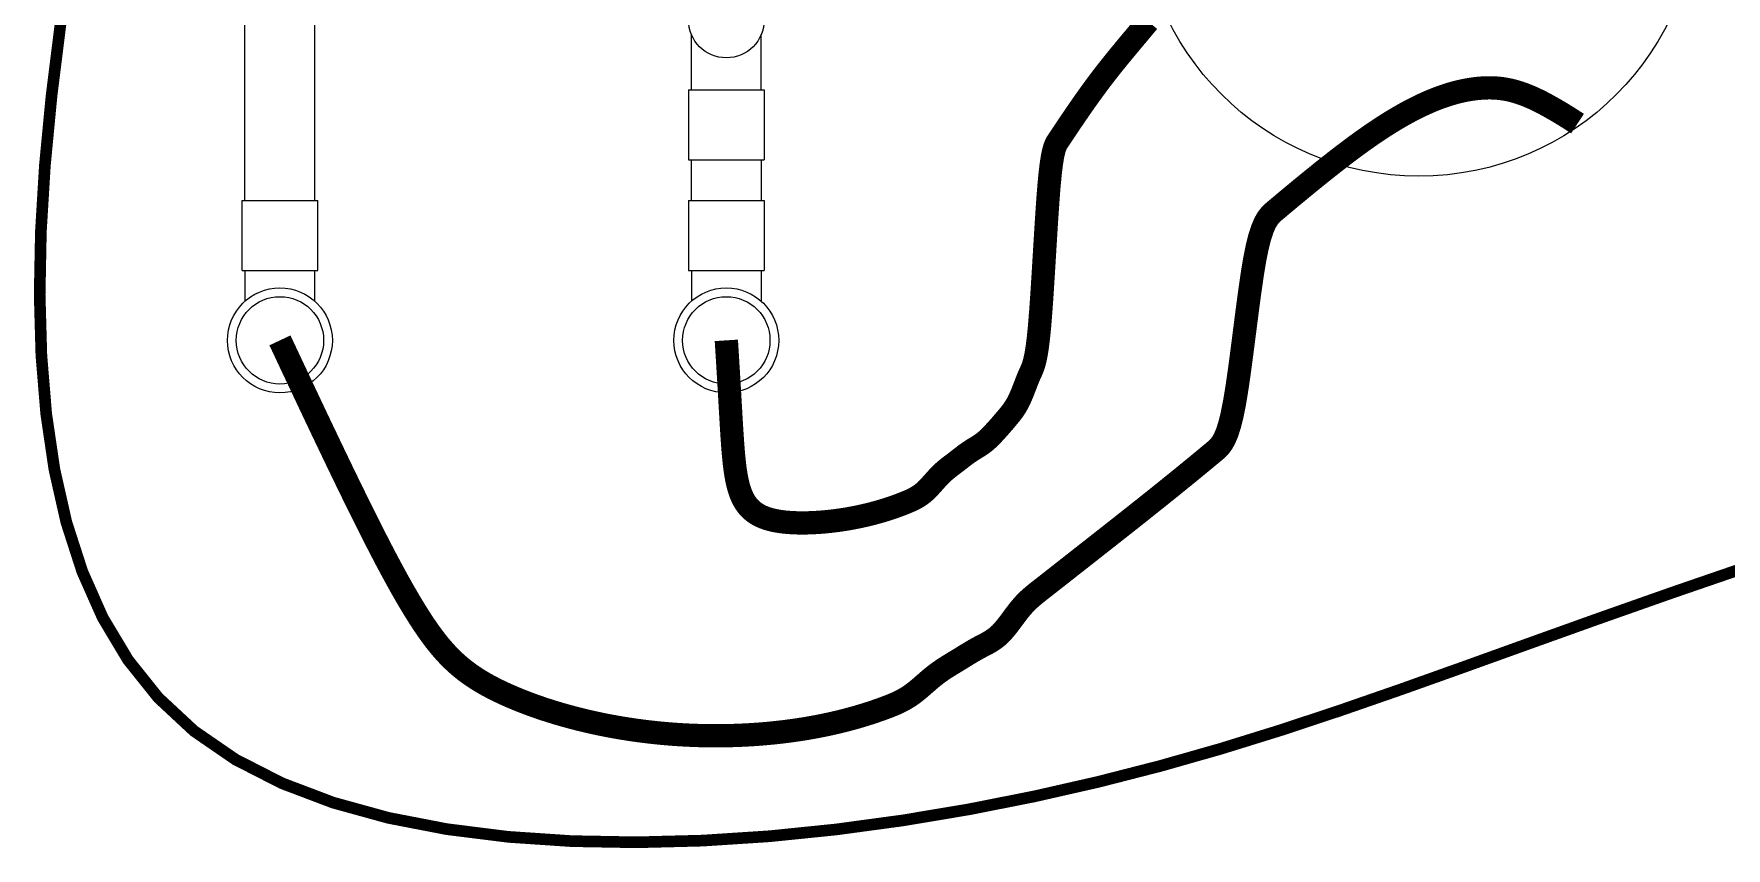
# Model space of a CAD drawing. Header units: inches. Extents: x -1574 to 492, y -294 to 234.
# Drawn here: x -740.33 to -722.16, y -195.11 to -186.37 of the extents above; entities that cross this region are included whole.
import ezdxf

# ---------------------------------------------------------------- set-up
doc = ezdxf.new("R2010")
doc.units = ezdxf.units.IN
doc.header["$MEASUREMENT"] = 0
for name, color, linetype in [('CHAMBER EXTERIOR', 7, 'Continuous'), ('EXTERIOR ELEC EQUIP', 190, 'Continuous'), ('EXTERIOR PLUMB EQUIP', 250, 'Continuous')]:
    doc.layers.add(name, color=color, linetype=linetype)

msp = doc.modelspace()

# ---------------------------------------------------------------- linework, layer by layer
at = {"layer": 'CHAMBER EXTERIOR'}
msp.add_circle((-725.45758, -184.90018), 3, dxfattribs=at)
at = {"layer": 'EXTERIOR ELEC EQUIP', "const_width": 0.125}
msp.add_lwpolyline([(-721.86781, -192.06946), (-722.73171, -192.36623), (-723.53415, -192.64872), (-724.28192, -192.91649), (-724.98593, -193.16979), (-725.65714, -193.40887), (-726.30648, -193.63397), (-726.94489, -193.84534), (-727.58329, -194.04321), (-728.23263, -194.22784), (-728.90135, -194.39905), (-729.5879, -194.55505), (-730.28828, -194.69361), (-730.99844, -194.81253), (-731.71435, -194.90959), (-732.43199, -194.98258), (-733.14733, -195.02928), (-733.85633, -195.04748), (-734.55457, -195.03487), (-735.23597, -194.98877), (-735.89407, -194.9064), (-736.52237, -194.78499), (-737.11442, -194.62176), (-737.66373, -194.41394), (-738.16383, -194.15874), (-738.60824, -193.8534), (-738.99218, -193.49621), (-739.31763, -193.08977), (-739.58826, -192.63774), (-739.80773, -192.14379), (-739.97972, -191.61158), (-740.10789, -191.04479), (-740.19591, -190.44708), (-740.24746, -189.82212), (-740.26583, -189.17217), (-740.25277, -188.49394), (-740.20968, -187.78272), (-740.13795, -187.0338), (-740.03897, -186.24247)], dxfattribs=at)
at = {"layer": 'EXTERIOR PLUMB EQUIP'}
for p, q in [((-738.06305, -188.16122), (-738.06305, -184.26678)), ((-737.31305, -188.16122), (-737.31305, -184.26678)), ((-733.26881, -186.97357), (-733.26881, -186.37949)), ((-732.51866, -186.97357), (-732.51866, -186.37949)), ((-733.30007, -186.97357), (-733.30007, -187.72372)), ((-733.30007, -186.97357), (-732.48741, -186.97357)), ((-732.48741, -186.97357), (-732.48741, -187.72372)), ((-733.30007, -187.72372), (-732.48741, -187.72372)), ((-733.27056, -187.72372), (-733.27056, -188.16122)), ((-732.52056, -187.72372), (-732.52056, -188.16122)), ((-738.09256, -188.91137), (-738.09256, -188.16122)), ((-738.09256, -188.16122), (-737.2799, -188.16122)), ((-737.2799, -188.91137), (-737.2799, -188.16122)), ((-733.30007, -188.16122), (-733.30007, -188.91137)), ((-733.30007, -188.16122), (-732.48741, -188.16122)), ((-732.48741, -188.16122), (-732.48741, -188.91137)), ((-738.09256, -188.91137), (-737.2799, -188.91137)), ((-738.06131, -189.24223), (-738.06131, -188.91137)), ((-737.31116, -189.24223), (-737.31116, -188.91137)), ((-733.30007, -188.91137), (-732.48741, -188.91137)), ((-733.26881, -188.91137), (-733.26881, -189.24223)), ((-732.51866, -188.91137), (-732.51866, -189.24223))]:
    msp.add_line(p, q, dxfattribs=at)
at = {"layer": 'EXTERIOR PLUMB EQUIP', "const_width": 0.25}
for points in [[(-732.89374, -189.66152), (-732.88658, -189.77556), (-732.88046, -189.87385), (-732.87526, -189.95825), (-732.87086, -190.03059), (-732.86713, -190.09272), (-732.86394, -190.14647), (-732.86118, -190.19369), (-732.85871, -190.23623), (-732.85643, -190.27565), (-732.85431, -190.31251), (-732.85232, -190.34709), (-732.85044, -190.37966), (-732.84866, -190.41052), (-732.84696, -190.43994), (-732.84532, -190.4682), (-732.84372, -190.4956), (-732.84214, -190.52236), (-732.84058, -190.54853), (-732.83904, -190.57414), (-732.83751, -190.59919), (-732.83599, -190.62369), (-732.83448, -190.64766), (-732.83297, -190.67109), (-732.83147, -190.69401), (-732.82996, -190.71642), (-732.82845, -190.73833), (-732.82693, -190.75976), (-732.82541, -190.78071), (-732.82386, -190.80119), (-732.82231, -190.82122), (-732.82073, -190.8408), (-732.81914, -190.85995), (-732.81751, -190.87867), (-732.81587, -190.89698), (-732.81419, -190.91489), (-732.81248, -190.9324), (-732.81073, -190.94953), (-732.80894, -190.96629), (-732.80712, -190.98268), (-732.80524, -190.99873), (-732.80332, -191.01443), (-732.80135, -191.0298), (-732.79933, -191.04484), (-732.79725, -191.05958), (-732.79511, -191.07402), (-732.79291, -191.08817), (-732.79065, -191.10203), (-732.78832, -191.11563), (-732.78591, -191.12897), (-732.78344, -191.14206), (-732.78088, -191.15491), (-732.77825, -191.16752), (-732.77554, -191.17991), (-732.77273, -191.19209), (-732.76985, -191.20406), (-732.76686, -191.21583), (-732.76379, -191.22741), (-732.76061, -191.2388), (-732.75733, -191.25001), (-732.75395, -191.26103), (-732.75046, -191.27187), (-732.74685, -191.28254), (-732.74312, -191.29302), (-732.73928, -191.30333), (-732.73531, -191.31347), (-732.73121, -191.32344), (-732.72697, -191.33323), (-732.7226, -191.34285), (-732.71809, -191.3523), (-732.71344, -191.36158), (-732.70864, -191.37069), (-732.70368, -191.37963), (-732.69857, -191.3884), (-732.69329, -191.39699), (-732.68786, -191.40542), (-732.68225, -191.41369), (-732.67647, -191.42178), (-732.67052, -191.4297), (-732.66439, -191.43746), (-732.65807, -191.44505), (-732.65156, -191.45248), (-732.64486, -191.45973), (-732.63797, -191.46683), (-732.63088, -191.47375), (-732.62358, -191.48051), (-732.61608, -191.48711), (-732.60836, -191.49354), (-732.60043, -191.49981), (-732.59228, -191.50592), (-732.58391, -191.51186), (-732.5753, -191.51764), (-732.56647, -191.52325), (-732.55741, -191.52871), (-732.5481, -191.534), (-732.53855, -191.53913), (-732.52875, -191.5441), (-732.51871, -191.54891), (-732.5084, -191.55356), (-732.49784, -191.55805), (-732.48702, -191.56239), (-732.47593, -191.56656), (-732.46457, -191.57057), (-732.45293, -191.57443), (-732.44102, -191.57813), (-732.42883, -191.58167), (-732.41634, -191.58505), (-732.40357, -191.58828), (-732.39051, -191.59135), (-732.37714, -191.59427), (-732.36348, -191.59703), (-732.3495, -191.59964), (-732.33522, -191.60209), (-732.32063, -191.60439), (-732.30572, -191.60653), (-732.29049, -191.60852), (-732.27494, -191.61036), (-732.25907, -191.61204), (-732.24288, -191.61357), (-732.22636, -191.61494), (-732.20951, -191.61616), (-732.19234, -191.61723), (-732.17484, -191.61814), (-732.15703, -191.6189), (-732.1389, -191.61949), (-732.12047, -191.61993), (-732.10174, -191.62021), (-732.08272, -191.62033), (-732.06342, -191.62029), (-732.04383, -191.62008), (-732.02397, -191.61971), (-732.00384, -191.61917), (-731.98346, -191.61847), (-731.96283, -191.61759), (-731.94196, -191.61654), (-731.92086, -191.61532), (-731.89954, -191.61393), (-731.878, -191.61235), (-731.85625, -191.61061), (-731.8343, -191.60868), (-731.81216, -191.60657), (-731.78984, -191.60428), (-731.76734, -191.6018), (-731.74467, -191.59914), (-731.72185, -191.59629), (-731.69887, -191.59325), (-731.67576, -191.59003), (-731.6525, -191.58661), (-731.62912, -191.58299), (-731.60562, -191.57919), (-731.58201, -191.57518), (-731.5583, -191.57098), (-731.53449, -191.56658), (-731.5106, -191.56197), (-731.48663, -191.55717), (-731.46259, -191.55216), (-731.43849, -191.54694), (-731.41433, -191.54152), (-731.39013, -191.53588), (-731.36589, -191.53004), (-731.34162, -191.52398), (-731.31732, -191.51771), (-731.29302, -191.51123), (-731.26871, -191.50452), (-731.2444, -191.4976), (-731.2201, -191.49046), (-731.19582, -191.4831), (-731.17157, -191.47551), (-731.14736, -191.4677), (-731.12318, -191.45966), (-731.09906, -191.4514), (-731.075, -191.4429), (-731.051, -191.43418), (-731.02708, -191.42522), (-731.00325, -191.41602), (-730.9795, -191.40659), (-730.95586, -191.39693), (-730.93232, -191.38698), (-730.9089, -191.37655), (-730.8856, -191.36539), (-730.86242, -191.35326), (-730.83938, -191.33991), (-730.81648, -191.3251), (-730.79373, -191.30858), (-730.77114, -191.29011), (-730.7487, -191.26956), (-730.72642, -191.24731), (-730.7043, -191.22385), (-730.68235, -191.19967), (-730.66056, -191.17525), (-730.63893, -191.1511), (-730.61747, -191.1277), (-730.59617, -191.10555), (-730.57503, -191.08502), (-730.55406, -191.06598), (-730.53325, -191.0482), (-730.5126, -191.03143), (-730.49211, -191.01545), (-730.47178, -191.00001), (-730.45161, -190.98486), (-730.4316, -190.96978), (-730.41174, -190.95458), (-730.39204, -190.93932), (-730.37249, -190.92414), (-730.3531, -190.90915), (-730.33386, -190.8945), (-730.31477, -190.88029), (-730.29583, -190.86667), (-730.27704, -190.85375), (-730.2584, -190.84161), (-730.23991, -190.83005), (-730.22156, -190.81886), (-730.20336, -190.80777), (-730.1853, -190.79656), (-730.16738, -190.78498), (-730.14961, -190.7728), (-730.13198, -190.75978), (-730.11449, -190.74573), (-730.09714, -190.73072), (-730.07992, -190.71488), (-730.06285, -190.69834), (-730.04591, -190.68122), (-730.0291, -190.66364), (-730.01243, -190.64575), (-729.99589, -190.62765), (-729.97949, -190.60946), (-729.96322, -190.5912), (-729.94707, -190.57288), (-729.93106, -190.55451), (-729.91517, -190.53608), (-729.89941, -190.5176), (-729.88378, -190.49907), (-729.86827, -190.4805), (-729.85288, -190.46184), (-729.83762, -190.44278), (-729.82248, -190.42296), (-729.80746, -190.40202), (-729.79257, -190.37959), (-729.77779, -190.35533), (-729.76313, -190.32885), (-729.74858, -190.29981), (-729.73415, -190.26802), (-729.71984, -190.23404), (-729.70564, -190.19859), (-729.69155, -190.16243), (-729.67757, -190.12628), (-729.6637, -190.09088), (-729.64994, -190.05697), (-729.63628, -190.02528), (-729.62272, -189.9957), (-729.60927, -189.96474), (-729.59591, -189.92806), (-729.58265, -189.88131), (-729.56947, -189.82016), (-729.55639, -189.74027), (-729.54338, -189.63729), (-729.53046, -189.50689), (-729.51761, -189.34677), (-729.50484, -189.16284), (-729.49213, -188.96303), (-729.47949, -188.7553), (-729.46691, -188.54759), (-729.45439, -188.34784), (-729.44192, -188.16401), (-729.4295, -188.00405), (-729.41712, -187.8739), (-729.40478, -187.77158), (-729.39248, -187.69312), (-729.38022, -187.63453), (-729.36798, -187.59186), (-729.35577, -187.56112), (-729.34358, -187.53833), (-729.33141, -187.51953), (-729.31925, -187.50139), (-729.3071, -187.48326), (-729.29495, -187.46513), (-729.28281, -187.44701), (-729.27067, -187.42888), (-729.25852, -187.41076), (-729.24636, -187.39264), (-729.23418, -187.37451), (-729.22199, -187.35638), (-729.20977, -187.33824), (-729.19753, -187.3201), (-729.18526, -187.30195), (-729.17296, -187.2838), (-729.16062, -187.26563), (-729.14823, -187.24745), (-729.1358, -187.22926), (-729.12333, -187.21106), (-729.11079, -187.19284), (-729.0982, -187.17461), (-729.08555, -187.15636), (-729.07284, -187.13809), (-729.06005, -187.1198), (-729.0472, -187.10149), (-729.03426, -187.08315), (-729.02125, -187.0648), (-729.00815, -187.04642), (-728.99496, -187.02801), (-728.98168, -187.00958), (-728.9683, -186.99112), (-728.95482, -186.97262), (-728.94123, -186.9541), (-728.92754, -186.93555), (-728.91374, -186.91696), (-728.89982, -186.89834), (-728.88578, -186.87968), (-728.87163, -186.86099), (-728.85735, -186.84226), (-728.84294, -186.82349), (-728.82841, -186.80468), (-728.81375, -186.78583), (-728.79896, -186.76694), (-728.78404, -186.748), (-728.769, -186.72903), (-728.75383, -186.71001), (-728.73854, -186.69095), (-728.72314, -186.67184), (-728.70763, -186.65269), (-728.69201, -186.63349), (-728.67628, -186.61425), (-728.66045, -186.59497), (-728.64453, -186.57564), (-728.62851, -186.55626), (-728.61242, -186.53684), (-728.59623, -186.51737), (-728.57998, -186.49786), (-728.56365, -186.4783), (-728.54726, -186.45869), (-728.5308, -186.43904), (-728.51429, -186.41933), (-728.49772, -186.39959), (-728.48111, -186.37979), (-728.46445, -186.35994), (-728.44776, -186.34005), (-728.43104, -186.32011), (-728.41428, -186.30012), (-728.39751, -186.28008), (-728.38071, -186.26), (-728.36391, -186.23986)], [(-737.68623, -189.66152), (-737.58755, -189.87133), (-737.50231, -190.0523), (-737.42895, -190.20781), (-737.36589, -190.34123), (-737.31155, -190.45594), (-737.26436, -190.5553), (-737.22276, -190.64269), (-737.18516, -190.72149), (-737.15021, -190.79458), (-737.11745, -190.86296), (-737.08663, -190.92715), (-737.0575, -190.98768), (-737.02981, -191.04507), (-737.00332, -191.09982), (-736.97777, -191.15247), (-736.95293, -191.20354), (-736.92858, -191.25346), (-736.90467, -191.30232), (-736.8812, -191.35016), (-736.85816, -191.39699), (-736.83553, -191.44282), (-736.81332, -191.48767), (-736.7915, -191.53156), (-736.77008, -191.57452), (-736.74903, -191.61654), (-736.72837, -191.65766), (-736.70807, -191.69789), (-736.68812, -191.73724), (-736.66853, -191.77574), (-736.64927, -191.8134), (-736.63035, -191.85025), (-736.61175, -191.88629), (-736.59346, -191.92154), (-736.57547, -191.95603), (-736.55778, -191.98977), (-736.54038, -192.02277), (-736.52326, -192.05506), (-736.50641, -192.08665), (-736.48982, -192.11757), (-736.47348, -192.14782), (-736.45738, -192.17742), (-736.44152, -192.2064), (-736.42589, -192.23477), (-736.41047, -192.26255), (-736.39527, -192.28975), (-736.38026, -192.31639), (-736.36544, -192.3425), (-736.35081, -192.36808), (-736.33635, -192.39316), (-736.32206, -192.41775), (-736.30792, -192.44186), (-736.29393, -192.46552), (-736.28009, -192.48873), (-736.26637, -192.51152), (-736.25278, -192.53389), (-736.2393, -192.55587), (-736.22594, -192.57747), (-736.21267, -192.59869), (-736.19949, -192.61955), (-736.18641, -192.64005), (-736.1734, -192.6602), (-736.16046, -192.68001), (-736.14759, -192.69948), (-736.13478, -192.71862), (-736.12202, -192.73744), (-736.10931, -192.75594), (-736.09664, -192.77413), (-736.084, -192.79202), (-736.07138, -192.80961), (-736.05879, -192.8269), (-736.0462, -192.84391), (-736.03363, -192.86063), (-736.02105, -192.87708), (-736.00847, -192.89325), (-735.99587, -192.90916), (-735.98326, -192.9248), (-735.97062, -192.94019), (-735.95794, -192.95533), (-735.94523, -192.97022), (-735.93247, -192.98488), (-735.91966, -192.99929), (-735.90679, -193.01348), (-735.89386, -193.02745), (-735.88085, -193.0412), (-735.86777, -193.05473), (-735.8546, -193.06806), (-735.84134, -193.08119), (-735.82798, -193.09412), (-735.81452, -193.10686), (-735.80095, -193.11941), (-735.78726, -193.13179), (-735.77344, -193.14399), (-735.7595, -193.15602), (-735.74542, -193.16788), (-735.7312, -193.17959), (-735.71682, -193.19114), (-735.70229, -193.20255), (-735.6876, -193.21382), (-735.67274, -193.22494), (-735.6577, -193.23594), (-735.64248, -193.24681), (-735.62707, -193.25756), (-735.61147, -193.2682), (-735.59566, -193.27872), (-735.57964, -193.28915), (-735.56341, -193.29947), (-735.54696, -193.3097), (-735.53028, -193.31984), (-735.51337, -193.3299), (-735.49621, -193.33988), (-735.47881, -193.34979), (-735.46116, -193.35964), (-735.44324, -193.36942), (-735.42506, -193.37915), (-735.4066, -193.38882), (-735.38788, -193.39845), (-735.36887, -193.40803), (-735.34957, -193.41757), (-735.32999, -193.42708), (-735.31011, -193.43655), (-735.28993, -193.44599), (-735.26945, -193.45541), (-735.24867, -193.46479), (-735.22759, -193.47414), (-735.20622, -193.48346), (-735.18455, -193.49274), (-735.16258, -193.50198), (-735.14032, -193.51119), (-735.11777, -193.52036), (-735.09493, -193.52949), (-735.0718, -193.53857), (-735.04838, -193.54761), (-735.02468, -193.55659), (-735.0007, -193.56552), (-734.97644, -193.5744), (-734.95191, -193.58322), (-734.9271, -193.59198), (-734.90202, -193.60067), (-734.87667, -193.6093), (-734.85106, -193.61786), (-734.82518, -193.62635), (-734.79904, -193.63476), (-734.77264, -193.6431), (-734.74598, -193.65136), (-734.71907, -193.65953), (-734.69191, -193.66762), (-734.6645, -193.67562), (-734.63685, -193.68354), (-734.60895, -193.69135), (-734.5808, -193.69908), (-734.55242, -193.7067), (-734.5238, -193.71422), (-734.49495, -193.72164), (-734.46586, -193.72895), (-734.43655, -193.73615), (-734.40701, -193.74324), (-734.37724, -193.75021), (-734.34725, -193.75707), (-734.31704, -193.7638), (-734.28662, -193.77042), (-734.25598, -193.7769), (-734.22512, -193.78326), (-734.19406, -193.78949), (-734.16279, -193.79558), (-734.13131, -193.80154), (-734.09963, -193.80735), (-734.06775, -193.81303), (-734.03567, -193.81856), (-734.0034, -193.82394), (-733.97093, -193.82917), (-733.93828, -193.83425), (-733.90543, -193.83917), (-733.8724, -193.84394), (-733.83919, -193.84854), (-733.8058, -193.85298), (-733.77223, -193.85726), (-733.73848, -193.86136), (-733.70456, -193.86529), (-733.67047, -193.86905), (-733.63621, -193.87263), (-733.60179, -193.87603), (-733.5672, -193.87925), (-733.53246, -193.88229), (-733.49756, -193.88514), (-733.46252, -193.8878), (-733.42732, -193.89027), (-733.39198, -193.89254), (-733.35651, -193.89462), (-733.3209, -193.8965), (-733.28516, -193.89819), (-733.2493, -193.89967), (-733.21332, -193.90095), (-733.17723, -193.90203), (-733.14104, -193.9029), (-733.10474, -193.90357), (-733.06834, -193.90403), (-733.03185, -193.90427), (-732.99528, -193.90431), (-732.95863, -193.90413), (-732.9219, -193.90373), (-732.8851, -193.90312), (-732.84824, -193.90229), (-732.81132, -193.90124), (-732.77435, -193.89996), (-732.73733, -193.89847), (-732.70026, -193.89675), (-732.66316, -193.8948), (-732.62603, -193.89262), (-732.58887, -193.89022), (-732.55169, -193.88758), (-732.5145, -193.88471), (-732.4773, -193.8816), (-732.44009, -193.87826), (-732.40288, -193.87468), (-732.36568, -193.87085), (-732.32849, -193.86679), (-732.29132, -193.86249), (-732.25417, -193.85794), (-732.21705, -193.85314), (-732.17997, -193.8481), (-732.14292, -193.8428), (-732.10592, -193.83726), (-732.06897, -193.83146), (-732.03207, -193.82541), (-731.99523, -193.8191), (-731.95846, -193.81254), (-731.92176, -193.80571), (-731.88514, -193.79862), (-731.8486, -193.79128), (-731.81215, -193.78366), (-731.77579, -193.77579), (-731.73953, -193.76764), (-731.70338, -193.75922), (-731.66733, -193.75054), (-731.6314, -193.74158), (-731.59559, -193.73235), (-731.55991, -193.72284), (-731.52436, -193.71306), (-731.48894, -193.70299), (-731.45367, -193.69265), (-731.41854, -193.68202), (-731.38357, -193.67112), (-731.34875, -193.65992), (-731.31409, -193.64845), (-731.2796, -193.63669), (-731.24527, -193.62465), (-731.21112, -193.61232), (-731.17714, -193.59971), (-731.14335, -193.58677), (-731.10973, -193.5733), (-731.07629, -193.55907), (-731.04304, -193.54384), (-731.00995, -193.52736), (-730.97705, -193.50939), (-730.94432, -193.4897), (-730.91176, -193.46805), (-730.87938, -193.44431), (-730.84717, -193.41886), (-730.81513, -193.39219), (-730.78326, -193.3648), (-730.75155, -193.33718), (-730.72001, -193.30983), (-730.68862, -193.28323), (-730.65739, -193.25788), (-730.62632, -193.23415), (-730.59541, -193.21194), (-730.56464, -193.19098), (-730.53403, -193.17106), (-730.50356, -193.15193), (-730.47324, -193.13335), (-730.44307, -193.11508), (-730.41303, -193.09688), (-730.38313, -193.07858), (-730.35337, -193.06024), (-730.32374, -193.042), (-730.29425, -193.02397), (-730.26489, -193.00628), (-730.23565, -192.98907), (-730.20654, -192.97246), (-730.17756, -192.95658), (-730.14869, -192.94143), (-730.11995, -192.92653), (-730.09132, -192.91127), (-730.06281, -192.89505), (-730.03441, -192.87727), (-730.00612, -192.85732), (-729.97794, -192.8346), (-729.94986, -192.8085), (-729.92189, -192.77865), (-729.89403, -192.74568), (-729.86626, -192.71045), (-729.83859, -192.67381), (-729.81101, -192.63663), (-729.78353, -192.59977), (-729.75614, -192.56407), (-729.72884, -192.53042), (-729.70163, -192.49945), (-729.6745, -192.47102), (-729.64745, -192.44476), (-729.62048, -192.42032), (-729.5936, -192.39733), (-729.56678, -192.37542), (-729.54004, -192.35425), (-729.51338, -192.33345), (-729.48678, -192.31272), (-729.46025, -192.292), (-729.43378, -192.27129), (-729.40738, -192.25061), (-729.38104, -192.22995), (-729.35476, -192.20933), (-729.32853, -192.18873), (-729.30236, -192.16817), (-729.27625, -192.14766), (-729.25018, -192.12718), (-729.22416, -192.10675), (-729.19819, -192.08635), (-729.17226, -192.06599), (-729.14637, -192.04566), (-729.12053, -192.02537), (-729.09472, -192.00511), (-729.06895, -191.98489), (-729.04322, -191.9647), (-729.01752, -191.94453), (-728.99185, -191.92439), (-728.96621, -191.90427), (-728.9406, -191.88417), (-728.91501, -191.86409), (-728.88945, -191.84403), (-728.86391, -191.82397), (-728.83838, -191.80393), (-728.81288, -191.7839), (-728.78739, -191.76387), (-728.76192, -191.74385), (-728.73646, -191.72382), (-728.71101, -191.7038), (-728.68556, -191.68377), (-728.66013, -191.66373), (-728.63469, -191.64369), (-728.60927, -191.62363), (-728.58384, -191.60356), (-728.55841, -191.58348), (-728.53298, -191.56337), (-728.50754, -191.54325), (-728.48209, -191.5231), (-728.45664, -191.50292), (-728.43118, -191.48272), (-728.4057, -191.46248), (-728.38021, -191.44221), (-728.35471, -191.42191), (-728.32918, -191.40157), (-728.30364, -191.38118), (-728.27807, -191.36076), (-728.25248, -191.34029), (-728.22686, -191.31977), (-728.20122, -191.2992), (-728.17555, -191.27857), (-728.14984, -191.25789), (-728.1241, -191.23716), (-728.09833, -191.21636), (-728.07252, -191.1955), (-728.04667, -191.17458), (-728.02078, -191.15359), (-727.99484, -191.13252), (-727.96886, -191.11139), (-727.94284, -191.09018), (-727.91676, -191.0689), (-727.89064, -191.04753), (-727.86446, -191.02608), (-727.83823, -191.00455), (-727.81195, -190.98293), (-727.7856, -190.96123), (-727.75921, -190.93943), (-727.73275, -190.91755), (-727.70623, -190.89558), (-727.67965, -190.87352), (-727.65302, -190.85137), (-727.62632, -190.82846), (-727.59956, -190.80149), (-727.57275, -190.76649), (-727.54588, -190.7195), (-727.51896, -190.65653), (-727.492, -190.57362), (-727.46499, -190.46681), (-727.43794, -190.33212), (-727.41084, -190.16758), (-727.38372, -189.97914), (-727.35656, -189.77477), (-727.32938, -189.56242), (-727.30217, -189.35003), (-727.27494, -189.14557), (-727.24769, -188.95699), (-727.22043, -188.79224), (-727.19317, -188.65729), (-727.16589, -188.55016), (-727.13862, -188.46688), (-727.11135, -188.40348), (-727.08409, -188.356), (-727.05684, -188.32046), (-727.0296, -188.29291), (-727.00238, -188.26937), (-726.97518, -188.24654), (-726.948, -188.22376), (-726.92086, -188.20104), (-726.89375, -188.17838), (-726.86667, -188.15579), (-726.83964, -188.13328), (-726.81265, -188.11085), (-726.78571, -188.08852), (-726.75882, -188.06627), (-726.73198, -188.04413), (-726.70521, -188.0221), (-726.6785, -188.00018), (-726.65186, -187.97838), (-726.62529, -187.95671), (-726.59879, -187.93517), (-726.57237, -187.91377), (-726.54604, -187.89252), (-726.51979, -187.87141), (-726.49363, -187.85047), (-726.46756, -187.82969), (-726.4416, -187.80908), (-726.41573, -187.78864), (-726.38997, -187.76839), (-726.36432, -187.74833), (-726.33878, -187.72846), (-726.31336, -187.7088), (-726.28806, -187.68934), (-726.26288, -187.6701), (-726.23783, -187.65107), (-726.21291, -187.63228), (-726.18813, -187.61371), (-726.16349, -187.59539), (-726.13899, -187.57731), (-726.11464, -187.55948), (-726.09044, -187.5419), (-726.06638, -187.52459), (-726.04249, -187.50754), (-726.01875, -187.49076), (-725.99517, -187.47425), (-725.97176, -187.45802), (-725.94851, -187.44208), (-725.92542, -187.42642), (-725.90251, -187.41105), (-725.87975, -187.39596), (-725.85716, -187.38115), (-725.83473, -187.36662), (-725.81247, -187.35237), (-725.79037, -187.33841), (-725.76842, -187.32473), (-725.74664, -187.31132), (-725.72501, -187.2982), (-725.70354, -187.28535), (-725.68222, -187.27277), (-725.66106, -187.26046), (-725.64004, -187.24843), (-725.61918, -187.23666), (-725.59846, -187.22517), (-725.57789, -187.21393), (-725.55747, -187.20296), (-725.53718, -187.19225), (-725.51704, -187.1818), (-725.49704, -187.17161), (-725.47717, -187.16168), (-725.45744, -187.152), (-725.43785, -187.14257), (-725.41839, -187.1334), (-725.39906, -187.12447), (-725.37986, -187.11579), (-725.36078, -187.10736), (-725.34184, -187.09917), (-725.32302, -187.09122), (-725.30432, -187.08351), (-725.28574, -187.07605), (-725.26729, -187.06881), (-725.24895, -187.06182), (-725.23073, -187.05506), (-725.21262, -187.04852), (-725.19463, -187.04222), (-725.17675, -187.03615), (-725.15898, -187.0303), (-725.14132, -187.02468), (-725.12376, -187.01928), (-725.10631, -187.0141), (-725.08897, -187.00914), (-725.07172, -187.0044), (-725.05458, -186.99988), (-725.03753, -186.99557), (-725.02058, -186.99147), (-725.00373, -186.98758), (-724.98697, -186.9839), (-724.97031, -186.98042), (-724.95373, -186.97716), (-724.93725, -186.97409), (-724.92085, -186.97123), (-724.90453, -186.96856), (-724.8883, -186.9661), (-724.87216, -186.96383), (-724.85609, -186.96176), (-724.8401, -186.95988), (-724.82418, -186.9582), (-724.80833, -186.95672), (-724.79254, -186.95543), (-724.77682, -186.95433), (-724.76115, -186.95344), (-724.74554, -186.95273), (-724.72997, -186.95223), (-724.71444, -186.95194), (-724.69893, -186.95185), (-724.68343, -186.95199), (-724.66793, -186.95236), (-724.65242, -186.95295), (-724.6369, -186.95379), (-724.62134, -186.95486), (-724.60574, -186.95619), (-724.59009, -186.95778), (-724.57437, -186.95964), (-724.55856, -186.96177), (-724.54267, -186.96419), (-724.52667, -186.96689), (-724.51055, -186.96989), (-724.4943, -186.9732), (-724.47791, -186.97683), (-724.46136, -186.98077), (-724.44465, -186.98504), (-724.42775, -186.98966), (-724.41066, -186.99461), (-724.39337, -186.99992), (-724.37586, -187.00558), (-724.35812, -187.01162), (-724.34014, -187.01803), (-724.3219, -187.02482), (-724.30339, -187.03201), (-724.28461, -187.03959), (-724.26553, -187.04758), (-724.24614, -187.05599), (-724.22644, -187.06481), (-724.20638, -187.07409), (-724.18578, -187.08391), (-724.16444, -187.09442), (-724.14216, -187.10571), (-724.11873, -187.11793), (-724.09394, -187.13119), (-724.0676, -187.14562), (-724.03949, -187.16133), (-724.00947, -187.17843), (-723.97761, -187.19691), (-723.94403, -187.21676), (-723.90888, -187.23795), (-723.87227, -187.26046), (-723.83434, -187.28426), (-723.79521, -187.30934), (-723.75502, -187.33567)]]:
    msp.add_lwpolyline(points, dxfattribs=at)
at = {"layer": 'EXTERIOR PLUMB EQUIP'}
for centre, radius in [((-732.89374, -186.22342), 0.40625), ((-737.68623, -189.66152), 0.56258), ((-732.89374, -189.66152), 0.56258), ((-737.68623, -189.66152), 0.46883), ((-732.89374, -189.66152), 0.46883)]:
    msp.add_circle(centre, radius, dxfattribs=at)

doc.saveas('drawing.dxf')
